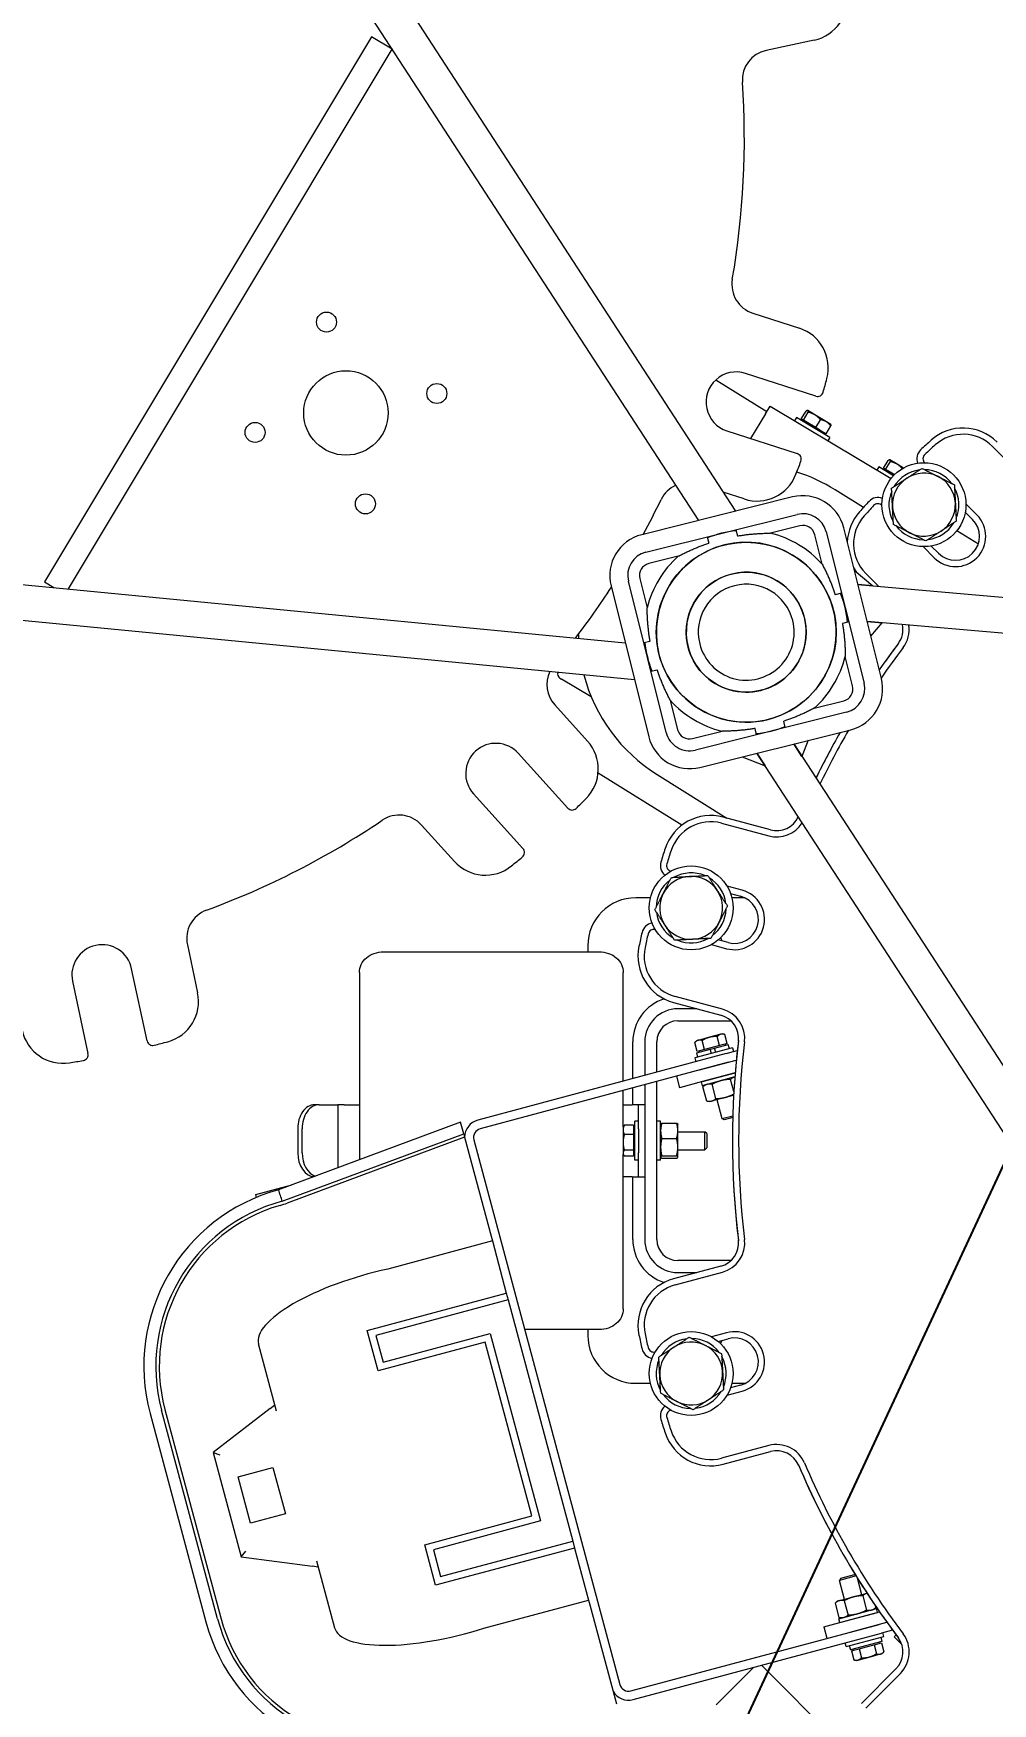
# Model space of a CAD drawing. Header units: inches. Extents: x 15 to 402, y 6 to 258.
# Drawn here: x 47.8 to 67.79, y 188.61 to 223.42 of the extents above; entities that cross this region are included whole.
import ezdxf

# ---------------------------------------------------------------- set-up
doc = ezdxf.new("R2010")
doc.units = ezdxf.units.IN
doc.header["$LTSCALE"] = 12
doc.header["$MEASUREMENT"] = 0
for name, color, linetype, lineweight in [('Dimension (ANSI)', 7, 'Continuous', 25), ('Symbol (ANSI)', 7, 'Continuous', 25), ('Visible', 7, 'Continuous', 18)]:
    doc.layers.add(name, color=color, linetype=linetype, lineweight=lineweight)
doc.styles.add('MEMCOR Medium', font='arial.ttf')
doc.dimstyles.new('Default (ANSI)', dxfattribs={"dimscale": 12, "dimtxt": 0.15, "dimasz": 0.098425, "dimexe": 0.125, "dimexo": 0.0625, "dimgap": 0.031496, "dimtad": 0, "dimtih": 1, "dimtoh": 1, "dimdec": 4, "dimrnd": 1e-08, "dimzin": 3, "dimdsep": 46, "dimlunit": 5, "dimtxsty": 'MEMCOR Medium', "dimcen": 0.09, "dimdle": 0.393701, "dimclrd": 256, "dimclre": 256, "dimclrt": 256, "dimadec": 0, "dimazin": 1, "dimtfac": 0.8, "dimtofl": 0, "dimtmove": 0, "dimatfit": 3, "dimfxl": 1, "dimfrac": 1, "dimtolj": 1, "dimtzin": 4, "dimlwd": -1, "dimlwe": -1, "dimarcsym": 0})
doc.dimstyles.new('Default (ANSI)$7', dxfattribs={"dimscale": 12, "dimtxt": 0.15, "dimasz": 0.098425, "dimexe": 0.125, "dimexo": 0.0625, "dimgap": 0.031496, "dimtad": 0, "dimtih": 1, "dimtoh": 1, "dimdec": 4, "dimrnd": 1e-08, "dimzin": 3, "dimdsep": 46, "dimlunit": 5, "dimtxsty": 'MEMCOR Medium', "dimcen": 0.09, "dimdle": 0.393701, "dimclrd": 256, "dimclre": 256, "dimclrt": 256, "dimadec": 0, "dimazin": 1, "dimtfac": 0.8, "dimtofl": 0, "dimtmove": 0, "dimatfit": 3, "dimfxl": 1, "dimfrac": 1, "dimtolj": 1, "dimtzin": 4, "dimlwd": -1, "dimlwe": -1, "dimarcsym": 0})

# ---------------------------------------------------------------- blocks, each defined once
blk = doc.blocks.new('*D25')
at = {"layer": 'Defpoints', "color": 0, "transparency": 16777216}
for p in [(86.719, 242.894), (62.656, 210.942)]:
    blk.add_point(p, dxfattribs=at)
at = {"layer": 'Dimension (ANSI)', "transparency": 16777216}
for p, q in [((91.29, 248.964), (87.429, 243.838)), ((92.877, 248.964), (91.29, 248.964))]:
    blk.add_line(p, q, dxfattribs=at)
blk.add_solid([(87.272, 243.956), (87.587, 243.719), (86.719, 242.894)], dxfattribs=at)
at = {"layer": 'Dimension (ANSI)', "transparency": 16777216, "char_height": 1.8, "attachment_point": 4, "style": 'MEMCOR Medium'}
for s, insert in [('\\A1; \\fArial|b0|i0;R40 in', (108.755, 250.261)), ('\\A1;[R1016.0 mm]{\\P\\fArial|b0|i0;RADIAL CLEARANCE REQUIRED}', (93.255, 246.096))]:
    blk.add_mtext(s, dxfattribs=dict(at, insert=insert))

msp = doc.modelspace()

# ---------------------------------------------------------------- linework, layer by layer
at = {"layer": 'Visible'}
for p, q in [((53.84775, 226.66475), (62.43412, 213.46318)), ((61.6646, 213.27074), (53.21904, 226.25583)), ((54.84592, 223.35267), (48.02963, 211.99042)), ((55.27449, 223.09557), (54.84592, 223.35267)), ((64.06944, 223.28132), (63.07198, 223.06774)), ((48.52529, 211.84471), (55.27463, 223.09535)), ((62.7932, 217.59091), (63.76381, 217.27715)), ((62.02316, 216.20215), (63.0824, 215.54025)), ((64.10779, 215.86278), (62.642, 216.33661)), ((63.05528, 215.49505), (62.74565, 214.97891)), ((63.05528, 215.49505), (63.15176, 215.65587)), ((63.15176, 215.65587), (65.67408, 214.14271)), ((63.80387, 215.38711), (63.9031, 215.55253)), ((63.84651, 215.36153), (63.94575, 215.52695)), ((63.93449, 215.56297), (63.93061, 215.56304)), ((63.93734, 215.56126), (63.93449, 215.56297)), ((64.08838, 215.47065), (63.93734, 215.56126)), ((63.70229, 215.41889), (63.66113, 215.35029)), ((64.3986, 215.00117), (63.70229, 215.41889)), ((63.82519, 215.37432), (63.80387, 215.38711)), ((63.82234, 215.37603), (63.80948, 215.35459)), ((63.84651, 215.36153), (63.82519, 215.37432)), ((63.97623, 215.28371), (63.84651, 215.36153)), ((64.10595, 215.20589), (63.97623, 215.28371)), ((64.3265, 215.3278), (64.08838, 215.47065)), ((64.10595, 215.20589), (64.20519, 215.37131)), ((64.21435, 215.14086), (64.10595, 215.20589)), ((64.32275, 215.07583), (64.42199, 215.24125)), ((64.41642, 215.27386), (64.3265, 215.3278)), ((64.41642, 215.27386), (64.4183, 215.27047)), ((62.25444, 215.13769), (63.72023, 214.66386)), ((64.32275, 215.07583), (64.21435, 215.14086)), ((64.30427, 215.08692), (64.29141, 215.06547)), ((64.3986, 215.00117), (64.35745, 214.93257)), ((67.79216, 214.81274), (68.51346, 214.09144)), ((65.51892, 214.35824), (65.61816, 214.52366)), ((65.56157, 214.33266), (65.66081, 214.49807)), ((65.64955, 214.5341), (65.64567, 214.53416)), ((65.65239, 214.53239), (65.64955, 214.5341)), ((65.80344, 214.44178), (65.65239, 214.53239)), ((66.37649, 214.47478), (66.37629, 214.47498)), ((65.41734, 214.39002), (65.37619, 214.32142)), ((65.72738, 214.20403), (65.41734, 214.39002)), ((65.54025, 214.34545), (65.51892, 214.35824)), ((65.5374, 214.34716), (65.52454, 214.32571)), ((65.56157, 214.33266), (65.54025, 214.34545)), ((65.69129, 214.25483), (65.56157, 214.33266)), ((65.74541, 214.22237), (65.69129, 214.25483)), ((65.93351, 214.36374), (65.80344, 214.44178)), ((63.62107, 213.76), (60.47786, 212.97397)), ((62.61343, 213.71847), (62.17613, 213.85983)), ((65.1001, 213.54153), (64.51068, 213.90984)), ((65.48533, 213.58403), (65.48553, 213.58383)), ((67.22169, 213.44573), (67.37364, 213.29378)), ((67.46557, 213.3857), (67.23524, 213.61603)), ((60.56398, 212.60896), (63.71689, 213.39742)), ((62.43886, 213.07782), (62.47145, 212.94752)), ((63.77633, 213.15974), (63.16085, 213.00582)), ((65.4743, 209.97657), (64.68827, 213.11978)), ((66.97802, 213.21174), (66.97167, 213.21497)), ((67.04982, 213.06114), (67.49476, 212.78311)), ((61.84202, 212.92856), (61.8746, 212.79826)), ((64.23949, 212.35874), (64.08558, 212.97422)), ((64.32326, 213.03366), (65.11171, 209.88075)), ((66.34428, 212.72508), (66.57461, 212.49475)), ((66.66654, 212.58667), (66.51458, 212.73863)), ((61.2389, 212.52519), (60.62342, 212.37128)), ((44.13046, 212.27052), (60.13443, 210.71993)), ((60.4379, 212.06203), (60.59182, 211.44656)), ((64.90928, 212.236), (65.29642, 211.90581)), ((65.42071, 211.89503), (65.14758, 212.16816)), ((48.02963, 211.99042), (48.22383, 211.87392)), ((59.83764, 211.90677), (60.62367, 208.76356)), ((60.98868, 208.84969), (60.20022, 212.0026)), ((64.64286, 211.75562), (64.51256, 211.72304)), ((64.98509, 211.93283), (80.67437, 210.57128)), ((65.29642, 211.90581), (64.98509, 211.93283)), ((60.32687, 209.95041), (44.05914, 211.52392)), ((64.79211, 211.15878), (64.66181, 211.12619)), ((80.60952, 209.82408), (65.17753, 211.16331)), ((65.17753, 211.16331), (65.48886, 211.13629)), ((65.25334, 210.86015), (65.48886, 211.13629)), ((59.15436, 210.81488), (59.15805, 210.82103)), ((60.51982, 210.72456), (60.65012, 210.75715)), ((64.87403, 209.82131), (64.72012, 210.43679)), ((58.77266, 209.98423), (58.80308, 209.96598)), ((59.42673, 209.59185), (58.80308, 209.96598)), ((60.66908, 210.12772), (60.79938, 210.16031)), ((58.66297, 209.42854), (59.34667, 208.67151)), ((61.07244, 209.5246), (61.22636, 208.90913)), ((64.74795, 209.27438), (61.59504, 208.48593)), ((64.07303, 209.35815), (64.68851, 209.51206)), ((61.69087, 208.12334), (64.83408, 208.90937)), ((62.87307, 208.80553), (62.84049, 208.93583)), ((63.46992, 208.95478), (63.43733, 209.08508)), ((61.5356, 208.72361), (62.15108, 208.87752)), ((63.64723, 208.61257), (72.09279, 195.62748)), ((63.81761, 208.35061), (63.64723, 208.61257)), ((63.9504, 208.68839), (63.81761, 208.35061)), ((58.93738, 207.27464), (57.90488, 208.41788)), ((62.57455, 208.34433), (63.0481, 208.15817)), ((71.46408, 195.21856), (62.87771, 208.42014)), ((62.87771, 208.42014), (63.0481, 208.15817)), ((61.31089, 206.91712), (59.56716, 208.00672)), ((60.80125, 207.9735), (62.25287, 207.06643)), ((56.96978, 207.57337), (58.00228, 206.43013)), ((56.57107, 206.16479), (55.88737, 206.92182)), ((62.14161, 206.96166), (63.12691, 206.69764)), ((63.16056, 206.82321), (62.17525, 207.08723)), ((61.08457, 205.96114), (61.0843, 205.96122)), ((60.65867, 205.40562), (60.35381, 205.40562)), ((62.57228, 205.56251), (62.25765, 205.64682)), ((62.33107, 205.49256), (62.53864, 205.43694)), ((62.62376, 205.40562), (62.35744, 205.40562)), ((62.23704, 205.16808), (62.22992, 205.1677)), ((60.75819, 204.74415), (60.75846, 204.74408)), ((51.00491, 204.42484), (51.21849, 203.42738)), ((59.35381, 204.40562), (59.35381, 204.28002)), ((61.93153, 204.42975), (62.24617, 204.34545)), ((62.27982, 204.47102), (62.07225, 204.52664)), ((55.09331, 204.28002), (59.59331, 204.28002)), ((48.61098, 203.66481), (48.93352, 202.15848)), ((50.16559, 202.4223), (49.84305, 203.92863)), ((54.59331, 203.84826), (54.59331, 199.94505)), ((60.09331, 201.58477), (60.09331, 203.84826)), ((62.15893, 203.08508), (61.17362, 203.34909)), ((61.13998, 203.22352), (62.12528, 202.95951)), ((61.62665, 203.09312), (61.23131, 203.09312)), ((61.23131, 202.84312), (62.33591, 202.84312)), ((60.29131, 201.63783), (60.29131, 202.40312)), ((60.54131, 202.40312), (60.54131, 201.70481)), ((60.79131, 201.7718), (60.79131, 202.40312)), ((61.61737, 202.42486), (61.58188, 202.38937)), ((61.6318, 202.20304), (61.58188, 202.38937)), ((62.36818, 202.27715), (61.58385, 202.06699)), ((61.65373, 202.4346), (61.61737, 202.42486)), ((61.8888, 202.49759), (61.65373, 202.4346)), ((61.78851, 202.24503), (61.73858, 202.43135)), ((61.94522, 202.28702), (61.78851, 202.24503)), ((62.12386, 202.56057), (61.8888, 202.49759)), ((61.90629, 202.2507), (61.99709, 202.27503)), ((62.10193, 202.329), (61.94522, 202.28702)), ((61.99709, 202.27503), (62.2801, 202.35086)), ((62.02142, 202.18423), (61.99709, 202.27503)), ((62.10193, 202.329), (62.052, 202.51533)), ((62.18028, 202.35), (62.10193, 202.329)), ((62.16022, 202.57032), (62.12386, 202.56057)), ((62.16022, 202.57032), (62.20871, 202.55732)), ((62.25863, 202.37099), (62.18028, 202.35)), ((62.25863, 202.37099), (62.20871, 202.55732)), ((62.21664, 202.35974), (62.22312, 202.33559)), ((62.30443, 202.26006), (62.2801, 202.35086)), ((62.36818, 202.27715), (62.38889, 202.19987)), ((62.23821, 202.1595), (57.06235, 200.77263)), ((62.28673, 201.97839), (57.11088, 200.59152)), ((61.58385, 202.06699), (61.60456, 201.98971)), ((61.62328, 202.17486), (61.90629, 202.2507)), ((61.6476, 202.08407), (61.62328, 202.17486)), ((61.71016, 202.22403), (61.6318, 202.20304)), ((61.67379, 202.21429), (61.68026, 202.19014)), ((61.68303, 201.81662), (62.44886, 202.02183)), ((61.78851, 202.24503), (61.71016, 202.22403)), ((61.93062, 202.1599), (61.90629, 202.2507)), ((62.23821, 202.1595), (62.46956, 202.22149)), ((60.79131, 198.28312), (60.79131, 201.57769)), ((61.20007, 201.68721), (61.26477, 201.44573)), ((61.74774, 201.57514), (61.26477, 201.44573)), ((62.42495, 201.75608), (61.71792, 201.56664)), ((62.4182, 201.67145), (61.73863, 201.48936)), ((61.74774, 201.57514), (62.42499, 201.75661)), ((61.92885, 201.62367), (61.92898, 201.62319)), ((62.29107, 201.72073), (62.2912, 201.72025)), ((62.39739, 201.36686), (62.32906, 201.62188)), ((60.09331, 200.63279), (60.09331, 201.39066)), ((60.29131, 201.09312), (60.29131, 201.44371)), ((60.54131, 201.5107), (60.54131, 198.28312)), ((61.71792, 201.56664), (61.73863, 201.48936)), ((61.79851, 201.50541), (61.75353, 201.46767)), ((61.8336, 201.16884), (61.75353, 201.46767)), ((61.93595, 201.17057), (62.22371, 201.24768)), ((62.02544, 201.22024), (61.94537, 201.51907)), ((62.22371, 201.24768), (62.39316, 201.29308)), ((53.75052, 201.09312), (53.6586, 201.09312)), ((53.75052, 201.09312), (54.06624, 201.09312)), ((54.06624, 201.09312), (54.14239, 201.09312)), ((54.14239, 201.09312), (54.14239, 199.77775)), ((54.27239, 201.09312), (54.14239, 201.09312)), ((54.27239, 201.09312), (54.59331, 201.09312)), ((60.09331, 201.09312), (60.28131, 201.09312)), ((60.41131, 201.09312), (60.28131, 201.09312)), ((60.54131, 201.09312), (60.41131, 201.09312)), ((60.41131, 200.59312), (60.41131, 201.09312)), ((61.89143, 201.15864), (61.8336, 201.16884)), ((61.89143, 201.15864), (61.93595, 201.17057)), ((62.0426, 201.19915), (62.14888, 200.80248)), ((56.7005, 200.72686), (52.90712, 199.31944)), ((53.30505, 200.59312), (53.30505, 200.09312)), ((53.39697, 200.09312), (53.39697, 200.59312)), ((56.76549, 200.48432), (56.7005, 200.72686)), ((60.08831, 200.62412), (60.10241, 200.64854)), ((60.08831, 200.62412), (60.08831, 200.56774)), ((60.08831, 200.56774), (60.08831, 200.30921)), ((60.30631, 200.66522), (60.1134, 200.66522)), ((60.30631, 200.66522), (60.30631, 200.56774)), ((60.30631, 200.62412), (60.33131, 200.62412)), ((60.30631, 200.56774), (60.30631, 200.47026)), ((60.33131, 199.93712), (60.33131, 200.74912)), ((60.41131, 200.74912), (60.33131, 200.74912)), ((60.41131, 200.59312), (60.41131, 200.09312)), ((60.87131, 200.74912), (60.79131, 200.74912)), ((60.87131, 199.93712), (60.87131, 200.74912)), ((60.87131, 200.68712), (60.87249, 200.68965)), ((60.89612, 200.70855), (61.20549, 200.70855)), ((61.23031, 200.68712), (61.22913, 200.68965)), ((61.23031, 200.54977), (61.23031, 200.68712)), ((61.23031, 200.20828), (61.23031, 200.54977)), ((61.23031, 200.53062), (61.79297, 200.53062)), ((61.79297, 200.15562), (61.79297, 200.53062)), ((61.83131, 200.49228), (61.79297, 200.53062)), ((62.14888, 200.80248), (62.37482, 200.86302)), ((62.19584, 200.77537), (62.14888, 200.80248)), ((62.37366, 200.82302), (62.19584, 200.77537)), ((52.98339, 199.08109), (56.76549, 200.48432)), ((56.78405, 200.41505), (53.08739, 199.04352)), ((56.76549, 200.48432), (56.78405, 200.41505)), ((56.78405, 200.41505), (57.33645, 198.35346)), ((56.97829, 200.36188), (60.02068, 189.00753)), ((60.08831, 200.30921), (60.08831, 200.08459)), ((60.30631, 200.47026), (60.1134, 200.47026)), ((60.30631, 200.47026), (60.30631, 200.30921)), ((60.30631, 200.30921), (60.30631, 200.14816)), ((60.89612, 200.39099), (61.20549, 200.39099)), ((61.23031, 200.00163), (61.23031, 200.20828)), ((61.83131, 200.19396), (61.79297, 200.15562)), ((61.83131, 200.49228), (61.83131, 200.19396)), ((60.08831, 200.08459), (60.08831, 200.06212)), ((60.08831, 200.06212), (60.10241, 200.03769)), ((60.09331, 196.83798), (60.09331, 200.05345)), ((60.30631, 200.14816), (60.1134, 200.14816)), ((60.30631, 200.02102), (60.1134, 200.02102)), ((60.30631, 200.14816), (60.30631, 200.08459)), ((60.30631, 200.08459), (60.30631, 200.02102)), ((60.30631, 200.06212), (60.33131, 200.06212)), ((60.41131, 199.93712), (60.33131, 199.93712)), ((60.41131, 199.59312), (60.41131, 200.09312)), ((60.87131, 199.93712), (60.79131, 199.93712)), ((60.87131, 199.99912), (60.87249, 199.99659)), ((60.89612, 200.02556), (61.20549, 200.02556)), ((60.89612, 199.97769), (61.20549, 199.97769)), ((61.23031, 199.99912), (61.22913, 199.99659)), ((61.23031, 200.15562), (61.79297, 200.15562)), ((61.23031, 199.99912), (61.23031, 200.00163)), ((60.28131, 199.59312), (60.09331, 199.59312)), ((60.28131, 199.59312), (60.41131, 199.59312)), ((60.29131, 198.28312), (60.29131, 199.59312)), ((60.41131, 199.59312), (60.54131, 199.59312)), ((52.4313, 199.22037), (53.18286, 199.42175)), ((52.44693, 199.16204), (52.4313, 199.22037)), ((57.3635, 198.25251), (55.18201, 197.66798)), ((57.33645, 198.35346), (57.3635, 198.25251)), ((57.3635, 198.25251), (57.65467, 197.16585)), ((62.33591, 197.84312), (61.23131, 197.84312)), ((62.12528, 197.72673), (61.13998, 197.46272)), ((61.17362, 197.33714), (62.15893, 197.60116)), ((61.23131, 197.59312), (61.62665, 197.59312)), ((54.75689, 196.38939), (57.65467, 197.16585)), ((57.65467, 197.16585), (57.69274, 197.02378)), ((57.69274, 197.02378), (54.93703, 196.28539)), ((57.69274, 197.02378), (59.04012, 191.99526)), ((54.98336, 195.54421), (54.75689, 196.38939)), ((59.59331, 196.40622), (58.03821, 196.40622)), ((59.35381, 196.40622), (59.35381, 196.28562)), ((52.86426, 194.70678), (52.4895, 196.10539)), ((54.93703, 196.28539), (55.08736, 195.72434)), ((57.21706, 196.14273), (54.98336, 195.54421)), ((55.08736, 195.72434), (57.32106, 196.32286)), ((58.18765, 192.52044), (57.21706, 196.14273)), ((57.32106, 196.32286), (58.36778, 192.41644)), ((62.24617, 196.34079), (61.93153, 196.25648)), ((62.07225, 196.1596), (62.27982, 196.21522)), ((60.75846, 195.94216), (60.75819, 195.94209)), ((62.15306, 195.83158), (62.14708, 195.8277)), ((60.35381, 195.28562), (60.65745, 195.28562)), ((62.25765, 195.03942), (62.57228, 195.12372)), ((62.53864, 195.24929), (62.33107, 195.19368)), ((62.35866, 195.28562), (62.63398, 195.28562)), ((50.22797, 194.6582), (51.39266, 190.31153)), ((51.63414, 190.37624), (50.46945, 194.7229)), ((50.53842, 194.74138), (51.70311, 190.39472)), ((52.73256, 194.7631), (51.54208, 193.84565)), ((52.73256, 194.7631), (52.82921, 194.83758)), ((61.0843, 194.72502), (61.08457, 194.72509)), ((63.12691, 193.98859), (62.14161, 193.72458)), ((51.54208, 193.84565), (52.12443, 191.67232)), ((51.54208, 193.84565), (51.68439, 193.79751)), ((62.17525, 193.59901), (63.16056, 193.86302)), ((52.06607, 193.33901), (52.79051, 193.53312)), ((52.32489, 192.37308), (52.06607, 193.33901)), ((52.79051, 193.53312), (53.04933, 192.56719)), ((53.04933, 192.56719), (52.32489, 192.37308)), ((55.95395, 191.92192), (58.18765, 192.52044)), ((58.36778, 192.41644), (56.13408, 191.81792)), ((56.18041, 191.07673), (55.95395, 191.92192)), ((59.07819, 191.85319), (56.18041, 191.07673)), ((56.28441, 191.25687), (59.04012, 191.99526)), ((59.04012, 191.99526), (59.07819, 191.85319)), ((59.07819, 191.85319), (59.36935, 190.76658)), ((52.12443, 191.67232), (52.2236, 191.78517)), ((52.12443, 191.67232), (53.61414, 191.47302)), ((53.73508, 191.45684), (53.61414, 191.47302)), ((53.70003, 191.58765), (54.07478, 190.18904)), ((56.13408, 191.81792), (56.28441, 191.25687)), ((64.94475, 191.27178), (64.59811, 191.1789)), ((64.62521, 191.22586), (64.59811, 191.1789)), ((64.70439, 190.78224), (64.59811, 191.1789)), ((64.62521, 191.22586), (64.91337, 191.30307)), ((64.91337, 191.30307), (64.93212, 191.29225)), ((65.06661, 190.87929), (64.97414, 191.22443)), ((64.8855, 190.83077), (64.59774, 190.75366)), ((65.17326, 190.90787), (64.8855, 190.83077)), ((65.08377, 190.8582), (65.16384, 190.55937)), ((65.17566, 190.90851), (65.17326, 190.90787)), ((57.18786, 190.18205), (59.36935, 190.76658)), ((59.36935, 190.76658), (59.39641, 190.66558)), ((59.39641, 190.66558), (59.94881, 188.60399)), ((64.55322, 190.74173), (64.50824, 190.70399)), ((64.50824, 190.70399), (64.58831, 190.40516)), ((64.59774, 190.75366), (64.55322, 190.74173)), ((64.58625, 190.37892), (65.37058, 190.58908)), ((64.60696, 190.30164), (65.39129, 190.5118)), ((64.70008, 190.75539), (64.78015, 190.45656)), ((64.7578, 190.34143), (65.43506, 190.5229)), ((65.18039, 190.45466), (65.18023, 190.45525)), ((65.3107, 190.57303), (65.35568, 190.61078)), ((65.3434, 190.65661), (65.35568, 190.61078)), ((65.39129, 190.5118), (65.37058, 190.58908)), ((60.25032, 188.87495), (65.42618, 190.26182)), ((60.29885, 188.69384), (65.47471, 190.08071)), ((64.27484, 190.21202), (64.7578, 190.34143)), ((64.27484, 190.21202), (64.33951, 189.97065)), ((64.60696, 190.30164), (64.58625, 190.37892)), ((64.64614, 190.39496), (64.58831, 190.40516)), ((64.81817, 190.3576), (64.81801, 190.3582)), ((64.82251, 190.09994), (65.58834, 190.30515)), ((65.70602, 190.14268), (65.47471, 190.08071)), ((65.52536, 190.01145), (65.50465, 190.08873)), ((64.74103, 189.80129), (64.72032, 189.87857)), ((64.74103, 189.80129), (65.52536, 190.01145)), ((64.80478, 189.81838), (64.82911, 189.72758)), ((65.48594, 189.90358), (64.82911, 189.72758)), ((64.89257, 189.7187), (64.8861, 189.74285)), ((64.92893, 189.72844), (65.00728, 189.74944)), ((65.00728, 189.74944), (65.16399, 189.79143)), ((65.00728, 189.74944), (65.05721, 189.56311)), ((65.16399, 189.79143), (65.3207, 189.83341)), ((65.3207, 189.83341), (65.39905, 189.85441)), ((65.3207, 189.83341), (65.37063, 189.64709)), ((65.39905, 189.85441), (65.47741, 189.8754)), ((65.43542, 189.86415), (65.42895, 189.88831)), ((65.46161, 189.99437), (65.48594, 189.90358)), ((65.47741, 189.8754), (65.52733, 189.68908)), ((65.74, 190.00146), (65.78046, 190.04192)), ((65.89736, 189.8441), (65.74, 190.00146)), ((64.82353, 187.55962), (62.97282, 189.41033)), ((64.85058, 189.70745), (64.92893, 189.72844)), ((64.85058, 189.70745), (64.9005, 189.52112)), ((64.94899, 189.50813), (64.9005, 189.52112)), ((64.94899, 189.50813), (64.98535, 189.51787)), ((64.98535, 189.51787), (65.22041, 189.58085)), ((65.22041, 189.58085), (65.45548, 189.64384)), ((65.45548, 189.64384), (65.49184, 189.65358)), ((65.49184, 189.65358), (65.52733, 189.68908)), ((62.02792, 188.58747), (62.8061, 189.36565)), ((65.77695, 189.3313), (65.05566, 188.61001)), ((65.14758, 188.51808), (65.86888, 189.23938))]:
    msp.add_line(p, q, dxfattribs=at)
for centre, radius in [((62.65597, 210.94167), 40), ((53.90589, 217.40592), 0.2085), ((54.31153, 215.51133), 0.88), ((56.20608, 215.91707), 0.2085), ((52.41695, 215.10568), 0.2085), ((66.36038, 213.59993), 0.875), ((54.71714, 213.61683), 0.2085), ((62.65597, 210.94167), 1.875), ((62.65597, 210.94167), 1.25), ((61.50805, 205.19545), 0.875), ((61.50805, 195.49079), 0.875)]:
    msp.add_circle(centre, radius, dxfattribs=at)
for centre, radius, start, end in [((63.88728, 224.13204), 0.87, 282.086051, 9.00746), ((63.20389, 222.45171), 0.63, 102.086051, 183.989301), ((45.4969, 221.21684), 17.12, 350.182801, 3.989301), ((62.98698, 218.19037), 0.63, 170.182801, 252.086051), ((63.49621, 216.44933), 0.87, 345.164642, 72.086051), ((62.44822, 215.73715), 0.63, 72.086051, 252.086051), ((45.4969, 221.21684), 19.49, 344.305079, 345.164642), ((64.1447, 215.97696), 0.12, 252.086051, 344.305079), ((67.17698, 214.19755), 1, 45, 131.921409), ((79.6172, 200.34312), 19.62, 131.921409, 132.780972), ((79.6172, 200.34312), 19.49, 131.921409, 132.780972), ((67.17698, 214.19755), 0.87, 45, 131.921409), ((45.4969, 221.21684), 19.49, 339.00746, 339.867023), ((63.68332, 214.54968), 0.12, 339.867023, 72.086051), ((66.46114, 214.55984), 0.25, 132.780972, 202.261312), ((66.46114, 214.55984), 0.12, 132.780972, 225), ((62.88104, 214.54629), 0.87, 252.086051, 339.00746), ((62.65597, 210.94167), 3.5, 58, 72.468087), ((66.36038, 213.59993), 0.656, 123.040155, 183.040155), ((66.36038, 213.59993), 0.7295, 97.099296, 148.981014), ((66.36038, 213.59993), 0.656, 63.040155, 123.040155), ((66.36038, 213.59993), 0.7295, 37.099296, 88.981014), ((66.36038, 213.59993), 0.656, 3.040155, 63.040155), ((61.44904, 213.43277), 0.63, 114.610187, 153.989301), ((63.83456, 212.90629), 0.88, 14.040155, 104.040155), ((66.36038, 213.59993), 0.7295, 157.099296, 208.981014), ((66.36038, 213.59993), 0.7295, 337.099296, 28.981014), ((45.4969, 221.21684), 17.12, 331.24476, 333.989301), ((63.83819, 212.91235), 0.5, 14.040155, 104.040155), ((65.76276, 212.78334), 1, 138.078591, 177.939345), ((79.6172, 200.34312), 19.62, 137.219028, 138.078591), ((79.6172, 200.34312), 19.49, 137.219028, 138.078591), ((65.40048, 213.49918), 0.25, 67.738688, 137.219028), ((65.40048, 213.49918), 0.12, 45, 137.219028), ((66.36038, 213.59993), 0.656, 183.040155, 243.040155), ((66.36038, 213.59993), 0.656, 303.040155, 3.040155), ((62.65597, 210.94167), 2.125, 95.716861, 112.363448), ((63.83819, 212.91235), 0.255, 14.040155, 104.040155), ((65.76276, 212.78334), 0.87, 138.078591, 225), ((66.36038, 213.59993), 0.7295, 217.099296, 268.981014), ((66.36038, 213.59993), 0.7295, 277.099296, 327.850081), ((67.02009, 212.94023), 0.63, 225, 45), ((67.02009, 212.94023), 0.5, 225, 45), ((66.36038, 213.59993), 0.7295, 327.850081, 328.981014), ((60.69135, 212.12026), 0.88, 104.040155, 194.040155), ((62.65597, 210.94167), 1.875, 14.040155, 194.040155), ((62.65597, 210.94167), 2.125, 41.824806, 76.255504), ((66.36038, 213.59993), 0.656, 243.040155, 303.040155), ((60.68528, 212.1239), 0.5, 104.040155, 194.040155), ((60.68528, 212.1239), 0.255, 104.040155, 194.040155), ((62.65597, 210.94167), 2.125, 131.824806, 166.255504), ((62.65597, 210.94167), 1.25, 14.040155, 194.040155), ((65.76276, 212.78334), 1, 210.140965, 215.539282), ((45.4969, 221.21684), 17.12, 322.607265, 326.938973), ((62.65597, 210.94167), 1, 14.040155, 194.040155), ((62.65597, 210.94167), 2.125, 5.716861, 22.363448), ((62.65597, 210.94167), 1.875, 194.040155, 14.040155), ((62.65597, 210.94167), 1.25, 194.040155, 14.040155), ((62.65597, 210.94167), 1, 194.040155, 14.040155), ((65.4234, 211.00138), 0.5, 323.09675, 11.308116), ((65.4234, 211.00138), 0.63, 323.09675, 7.885804), ((62.65597, 210.94167), 3.5, 180.744919, 182.082218), ((62.65597, 210.94167), 2.125, 185.716861, 202.363448), ((79.6172, 200.34312), 17.25021, 143.049065, 145.331894), ((79.6172, 200.34312), 17.25, 143.09675, 145.332513), ((79.6172, 200.34312), 17.12, 143.09675, 145.71576), ((62.65597, 210.94167), 2.125, 311.824806, 346.255504), ((59.13052, 209.8508), 0.63, 154.585874, 222.086051), ((58.82411, 210.06998), 0.1, 159.606231, 239.040155), ((62.65597, 210.94167), 3.5, 194.716255, 238), ((64.62059, 209.76308), 0.88, 284.040155, 14.040155), ((64.62665, 209.75944), 0.255, 284.040155, 14.040155), ((64.62665, 209.75944), 0.5, 284.040155, 14.040155), ((62.65597, 210.94167), 2.125, 221.824806, 256.255504), ((61.47374, 208.97099), 0.255, 194.040155, 284.040155), ((62.65597, 210.94167), 2.125, 275.716861, 292.363448), ((79.6172, 200.34312), 17.12, 150.020588, 154.279645), ((57.43733, 207.99563), 0.63, 42.086051, 222.086051), ((58.70101, 208.0884), 0.87, 315.164642, 42.086051), ((61.47738, 208.97705), 0.88, 194.040155, 284.040155), ((61.47374, 208.97099), 0.5, 194.040155, 284.040155), ((79.6172, 200.34312), 17.25021, 150.437069, 154.017672), ((79.6172, 200.34312), 17.25, 150.436397, 154.018095), ((59.02643, 207.35507), 0.12, 222.086051, 314.305079), ((45.4969, 221.21684), 19.49, 314.305079, 315.164642), ((45.4969, 221.21684), 17.12, 290.182801, 303.989301), ((55.41983, 206.49957), 0.63, 42.086051, 123.989301), ((61.91643, 206.1213), 1, 75, 161.921409), ((61.91643, 206.1213), 0.87, 75, 161.921409), ((63.28997, 207.30618), 0.63, 255, 327.591561), ((63.28997, 207.30618), 0.5, 255, 334.610296), ((57.21673, 206.7479), 0.87, 222.086051, 309.00746), ((45.4969, 221.21684), 19.49, 309.00746, 309.867023), ((57.91322, 206.3497), 0.12, 309.867023, 42.086051), ((61.11536, 206.07713), 0.25, 162.780972, 232.261312), ((79.6172, 200.34312), 19.62, 161.921409, 162.780972), ((61.11536, 206.07713), 0.12, 162.780972, 255), ((79.6172, 200.34312), 19.49, 161.921409, 162.780972), ((61.50805, 205.19545), 0.7295, 127.099296, 178.981014), ((61.50805, 205.19545), 0.656, 93.040155, 153.040155), ((61.50805, 205.19545), 0.7295, 67.099296, 118.981014), ((61.50805, 205.19545), 0.656, 33.040155, 93.040155), ((61.50805, 205.19545), 0.7295, 7.099296, 58.981014), ((60.35381, 204.40562), 1, 90, 180), ((61.50805, 205.19545), 0.656, 153.040155, 213.040155), ((61.50805, 205.19545), 0.656, 333.040155, 33.040155), ((62.40923, 204.95398), 0.63, 255, 75), ((62.40923, 204.95398), 0.5, 255, 75), ((51.62094, 204.55675), 0.63, 110.182801, 192.086051), ((61.50805, 205.19545), 0.7295, 187.099296, 238.981014), ((61.50805, 205.19545), 0.7295, 307.099296, 357.850081), ((61.50805, 205.19545), 0.7295, 357.850081, 358.981014), ((60.72713, 204.62824), 0.25, 97.738688, 167.219028), ((60.72713, 204.62824), 0.12, 75, 167.219028), ((61.50805, 205.19545), 0.656, 213.040155, 273.040155), ((61.50805, 205.19545), 0.656, 273.040155, 333.040155), ((49.22701, 203.79672), 0.63, 12.086051, 192.086051), ((61.3988, 204.18945), 1, 168.078591, 255), ((79.6172, 200.34312), 19.62, 167.219028, 168.078591), ((61.3988, 204.18945), 0.87, 168.078591, 255), ((79.6172, 200.34312), 19.49, 167.219028, 168.078591), ((61.50805, 205.19545), 0.7295, 247.099296, 298.981014), ((61.85381, 204.40562), 0.315, 18.406078, 31.789097), ((50.36777, 203.24522), 0.87, 285.164642, 12.086051), ((61.23131, 202.40312), 0.94, 107.741831, 180), ((61.23131, 202.40312), 0.69, 90, 180), ((61.99587, 202.47655), 0.63, 353.09675, 75), ((48.4121, 202.82646), 0.87, 192.086051, 279.00746), ((61.23131, 202.40312), 0.44, 90, 180), ((61.99587, 202.47655), 0.5, 353.09675, 75), ((50.28293, 202.44743), 0.12, 192.086051, 284.305079), ((45.4969, 221.21684), 19.49, 284.305079, 285.164642), ((79.6172, 200.34312), 17.25021, 173.049065, 186.950935), ((79.6172, 200.34312), 17.25, 173.09675, 186.90325), ((79.6172, 200.34312), 17.12, 173.09675, 186.90325), ((45.4969, 221.21684), 19.49, 279.00746, 279.867023), ((48.81618, 202.13336), 0.12, 279.867023, 12.086051), ((57.15941, 200.41041), 0.375, 105, 179.502295), ((57.15941, 200.41041), 0.1875, 105, 195), ((53.90721, 195.64405), 3.80903, 105.222009, 195), ((53.90721, 195.64405), 3.55903, 105.044634, 195), ((53.90721, 195.64405), 3.48763, 106.12702, 195), ((52.34821, 201.03581), 2.125, 286.12702, 290.355825), ((61.23131, 198.28312), 0.94, 180, 252.258169), ((61.23131, 198.28312), 0.69, 180, 270), ((61.23131, 198.28312), 0.44, 180, 270), ((61.99587, 198.20969), 0.5, 285, 6.90325), ((61.99587, 198.20969), 0.63, 285, 6.90325), ((61.3988, 196.49679), 1, 105, 191.921409), ((61.3988, 196.49679), 0.87, 105, 191.921409), ((62.40923, 195.73226), 0.63, 285, 105), ((60.35381, 196.28562), 1, 180, 270), ((79.6172, 200.34312), 19.62, 191.921409, 192.780972), ((60.72713, 196.058), 0.25, 192.780972, 262.261312), ((79.6172, 200.34312), 19.49, 191.921409, 192.780972), ((60.72713, 196.058), 0.12, 192.780972, 285), ((61.50805, 195.49079), 0.656, 123.040155, 183.040155), ((61.50805, 195.49079), 0.7295, 97.099296, 148.981014), ((61.50805, 195.49079), 0.656, 63.040155, 123.040155), ((61.50805, 195.49079), 0.7295, 37.099296, 88.981014), ((61.50805, 195.49079), 0.656, 3.040155, 63.040155), ((61.85381, 196.28562), 0.315, 327.54617, 340.535087), ((62.40923, 195.73226), 0.5, 285, 105), ((61.50805, 195.49079), 0.7295, 157.099296, 208.981014), ((61.50805, 195.49079), 0.7295, 27.850081, 28.981014), ((61.50805, 195.49079), 0.7295, 337.099296, 27.850081), ((61.50805, 195.49079), 0.656, 183.040155, 243.040155), ((61.50805, 195.49079), 0.656, 303.040155, 3.040155), ((61.50805, 195.49079), 0.7295, 217.099296, 268.981014), ((61.50805, 195.49079), 0.7295, 277.099296, 328.981014), ((61.11536, 194.60911), 0.25, 127.738688, 197.219028), ((61.11536, 194.60911), 0.12, 105, 197.219028), ((61.50805, 195.49079), 0.656, 243.040155, 303.040155), ((79.6172, 200.34312), 19.62, 197.219028, 198.078591), ((79.6172, 200.34312), 19.49, 197.219028, 198.078591), ((61.91643, 194.56494), 0.87, 198.078591, 285), ((61.91643, 194.56494), 1, 198.078591, 285), ((63.28997, 193.38006), 0.63, 23.09675, 105), ((63.28997, 193.38006), 0.5, 23.09675, 105), ((79.6172, 200.34312), 17.25021, 203.049065, 216.950935), ((79.6172, 200.34312), 17.25, 203.09675, 216.90325), ((79.6172, 200.34312), 17.12, 203.09675, 216.90325), ((55.0719, 191.29738), 3.80903, 195, 284.777991), ((55.0719, 191.29738), 3.55903, 195, 284.955366), ((55.0719, 191.29738), 3.48763, 195, 283.87298), ((65.4234, 189.68485), 0.5, 315, 36.90325), ((65.4234, 189.68485), 0.63, 315, 36.90325), ((60.20179, 189.05606), 0.375, 210.497705, 285), ((60.20179, 189.05606), 0.1875, 195, 285)]:
    msp.add_arc(centre, radius, start, end, dxfattribs=at)
for centre, major_axis, ratio, start_param, end_param in [((53.6586, 200.59312), (0, 0.5), 0.70710678, 0, 1.57079633), ((53.75052, 200.59312), (0, 0.5), 0.70710678, 0, 1.57079633), ((53.6586, 200.09312), (0, -0.5), 0.70710678, 4.71238898, 6.24656923), ((53.75052, 200.09312), (0, -0.5), 0.70710678, 4.71238898, 6.06927217), ((55.03164, 196.78655), (2.54214, 0.68116), 0.31186736, 1.42844633, 3.14159265), ((56.61692, 190.87021), (2.54214, 0.68116), 0.31186736, 3.14159265, 4.85473898)]:
    msp.add_ellipse(centre, major_axis=major_axis, ratio=ratio, start_param=start_param, end_param=end_param, dxfattribs=at)
for points, weights in [([(63.93734, 215.56126), (63.92744, 215.5672), (63.9031, 215.55253)], [1, 1.0379548493, 1]), ([(63.94575, 215.52695), (63.94723, 215.55533), (63.93734, 215.56126)], [1, 1.0379548493, 1]), ([(64.08838, 215.47065), (64.02818, 215.50677), (63.94575, 215.52695)], [1, 1.0379548493, 1]), ([(64.20519, 215.37131), (64.14858, 215.43453), (64.08838, 215.47065)], [1, 1.0379548493, 1]), ([(64.3265, 215.3278), (64.27619, 215.35798), (64.20519, 215.37131)], [1, 1.0379548493, 1]), ([(64.42199, 215.24125), (64.37681, 215.29762), (64.3265, 215.3278)], [1, 1.0379548493, 1]), ([(64.4183, 215.27047), (64.42306, 215.26189), (64.42199, 215.24125)], [1.01530806729, 1.02732218065, 1]), ([(65.65239, 214.53239), (65.6425, 214.53833), (65.61816, 214.52366)], [1, 1.0379548493, 1]), ([(65.66081, 214.49807), (65.66229, 214.52645), (65.65239, 214.53239)], [1, 1.0379548493, 1]), ([(65.80344, 214.44178), (65.74323, 214.47789), (65.66081, 214.49807)], [1, 1.0379548493, 1]), ([(65.68522, 213.94335), (65.85537, 214.05401), (66.00272, 214.14985)], [1, 1.0379548493, 1]), ([(65.9121, 214.35138), (65.85959, 214.40809), (65.80344, 214.44178)], [1.00491960235, 1.03531086469, 1]), ([(66.00272, 214.14985), (66.15007, 214.24569), (66.32021, 214.35635)], [1, 1.0379548493, 1]), ([(66.32021, 214.35635), (66.50112, 214.26433), (66.65779, 214.18464)], [1, 1.0379548493, 1]), ([(66.65779, 214.18464), (66.81446, 214.10495), (66.99537, 214.01293)], [1, 1.0379548493, 1]), ([(65.70531, 213.56514), (65.69598, 213.74067), (65.68522, 213.94335)], [1, 1.0379548493, 1]), ([(66.99537, 214.01293), (67.00614, 213.81025), (67.01546, 213.63472)], [1, 1.0379548493, 1]), ([(65.72539, 213.18693), (65.71463, 213.38961), (65.70531, 213.56514)], [1, 1.0379548493, 1]), ([(67.01546, 213.63472), (67.02478, 213.4592), (67.03555, 213.25651)], [1, 1.0379548493, 1]), ([(66.06298, 213.01522), (65.9063, 213.09491), (65.72539, 213.18693)], [1, 1.0379548493, 1]), ([(67.03555, 213.25651), (66.8654, 213.14585), (66.71805, 213.05001)], [1, 1.0379548493, 1]), ([(66.40056, 212.84351), (66.21965, 212.93553), (66.06298, 213.01522)], [1, 1.0379548493, 1]), ([(66.71805, 213.05001), (66.5707, 212.95418), (66.40056, 212.84351)], [1, 1.0379548493, 1]), ([(60.92334, 205.49286), (61.00304, 205.64953), (61.09505, 205.83044)], [1, 1.0379548493, 1]), ([(61.09505, 205.83044), (61.29773, 205.8412), (61.47326, 205.85053)], [1, 1.0379548493, 1]), ([(61.47326, 205.85053), (61.64879, 205.85985), (61.85147, 205.87061)], [1, 1.0379548493, 1]), ([(61.85147, 205.87061), (61.96213, 205.70047), (62.05797, 205.55312)], [1, 1.0379548493, 1]), ([(60.75164, 205.15528), (60.84365, 205.33619), (60.92334, 205.49286)], [1, 1.0379548493, 1]), ([(62.05797, 205.55312), (62.15381, 205.40577), (62.26447, 205.23562)], [1, 1.0379548493, 1]), ([(60.95814, 204.83778), (60.8623, 204.98513), (60.75164, 205.15528)], [1, 1.0379548493, 1]), ([(62.26447, 205.23562), (62.17245, 205.05471), (62.09276, 204.89804)], [1, 1.0379548493, 1]), ([(61.16464, 204.52029), (61.05397, 204.69043), (60.95814, 204.83778)], [1, 1.0379548493, 1]), ([(62.09276, 204.89804), (62.01307, 204.74137), (61.92105, 204.56046)], [1, 1.0379548493, 1]), ([(61.54285, 204.54037), (61.36732, 204.53105), (61.16464, 204.52029)], [1, 1.0379548493, 1]), ([(61.92105, 204.56046), (61.71837, 204.54969), (61.54285, 204.54037)], [1, 1.0379548493, 1]), ([(61.65373, 202.4346), (61.61737, 202.42486), (61.58188, 202.38937)], [1, 1.0379548493, 1]), ([(61.73858, 202.43135), (61.6901, 202.44435), (61.65373, 202.4346)], [1, 1.0379548493, 1]), ([(61.8888, 202.49759), (61.81607, 202.4781), (61.73858, 202.43135)], [1, 1.0379548493, 1]), ([(62.052, 202.51533), (61.96152, 202.51707), (61.8888, 202.49759)], [1, 1.0379548493, 1]), ([(62.12386, 202.56057), (62.08749, 202.55083), (62.052, 202.51533)], [1, 1.0379548493, 1]), ([(62.20871, 202.55732), (62.16022, 202.57032), (62.12386, 202.56057)], [1, 1.0379548493, 1]), ([(62.13079, 201.59444), (62.04176, 201.57059), (61.94537, 201.51907)], [1, 1.0379548493, 1]), ([(62.32906, 201.62188), (62.21983, 201.6183), (62.13079, 201.59444)], [1, 1.0379548493, 1]), ([(62.4182, 201.67145), (62.37387, 201.65948), (62.32906, 201.62188)], [1.00028680497, 1.03781090087, 1]), ([(61.84303, 201.51734), (61.79851, 201.50541), (61.75353, 201.46767)], [1, 1.0379548493, 1]), ([(61.94537, 201.51907), (61.88755, 201.52927), (61.84303, 201.51734)], [1, 1.0379548493, 1]), ([(61.93595, 201.17057), (61.98046, 201.1825), (62.02544, 201.22024)], [1, 1.0379548493, 1]), ([(62.02544, 201.22024), (62.13467, 201.22382), (62.22371, 201.24768)], [1, 1.0379548493, 1]), ([(62.22371, 201.24768), (62.30634, 201.26982), (62.3944, 201.31531)], [1, 1.03513152982, 1.00522660659]), ([(61.8336, 201.16884), (61.89143, 201.15864), (61.93595, 201.17057)], [1, 1.0379548493, 1]), ([(60.1134, 200.66522), (60.08831, 200.61298), (60.08831, 200.56774)], [1, 1.0379548493, 1]), ([(60.08831, 200.56774), (60.08831, 200.5225), (60.1134, 200.47026)], [1, 1.0379548493, 1]), ([(60.10241, 200.64854), (60.10707, 200.65663), (60.1134, 200.66522)], [1.01404827066, 1.0093056798, 1]), ([(60.89612, 200.70855), (60.87131, 200.62346), (60.87131, 200.54977)], [1, 1.0379548493, 1]), ([(60.87131, 200.54977), (60.87131, 200.47608), (60.89612, 200.39099)], [1, 1.0379548493, 1]), ([(60.87249, 200.68965), (60.87659, 200.69845), (60.89612, 200.70855)], [1.01299575644, 1.02963184429, 1]), ([(61.23031, 200.54977), (61.23031, 200.62346), (61.20549, 200.70855)], [1, 1.0379548493, 1]), ([(61.20549, 200.70855), (61.22502, 200.69845), (61.22913, 200.68965)], [1, 1.02963184429, 1.01299575644]), ([(61.20549, 200.39099), (61.23031, 200.47608), (61.23031, 200.54977)], [1, 1.0379548493, 1]), ([(60.1134, 200.47026), (60.08831, 200.38396), (60.08831, 200.30921)], [1, 1.0379548493, 1]), ([(60.08831, 200.30921), (60.08831, 200.23447), (60.1134, 200.14816)], [1, 1.0379548493, 1]), ([(60.89612, 200.39099), (60.87131, 200.29308), (60.87131, 200.20828)], [1, 1.0379548493, 1]), ([(60.87131, 200.20828), (60.87131, 200.12348), (60.89612, 200.02556)], [1, 1.0379548493, 1]), ([(61.23031, 200.20828), (61.23031, 200.29308), (61.20549, 200.39099)], [1, 1.0379548493, 1]), ([(61.20549, 200.02556), (61.23031, 200.12348), (61.23031, 200.20828)], [1, 1.0379548493, 1]), ([(60.1134, 200.14816), (60.08831, 200.11409), (60.08831, 200.08459)], [1, 1.0379548493, 1]), ([(60.08831, 200.08459), (60.08831, 200.05509), (60.1134, 200.02102)], [1, 1.0379548493, 1]), ([(60.89612, 200.02556), (60.87131, 200.01274), (60.87131, 200.00163)], [1, 1.0379548493, 1]), ([(60.87131, 200.00163), (60.87131, 199.99052), (60.89612, 199.97769)], [1, 1.0379548493, 1]), ([(61.23031, 200.00163), (61.23031, 200.01274), (61.20549, 200.02556)], [1, 1.0379548493, 1]), ([(61.20549, 199.97769), (61.23031, 199.99052), (61.23031, 200.00163)], [1, 1.0379548493, 1]), ([(60.83289, 195.83421), (61.00304, 195.94487), (61.15038, 196.04071)], [1, 1.0379548493, 1]), ([(61.15038, 196.04071), (61.29773, 196.13654), (61.46788, 196.24721)], [1, 1.0379548493, 1]), ([(61.46788, 196.24721), (61.64879, 196.15519), (61.80546, 196.0755)], [1, 1.0379548493, 1]), ([(61.80546, 196.0755), (61.96213, 195.99581), (62.14304, 195.90379)], [1, 1.0379548493, 1]), ([(60.85298, 195.456), (60.84365, 195.63152), (60.83289, 195.83421)], [1, 1.0379548493, 1]), ([(62.14304, 195.90379), (62.15381, 195.70111), (62.16313, 195.52558)], [1, 1.0379548493, 1]), ([(60.87306, 195.07779), (60.8623, 195.28047), (60.85298, 195.456)], [1, 1.0379548493, 1]), ([(62.16313, 195.52558), (62.17245, 195.35005), (62.18322, 195.14737)], [1, 1.0379548493, 1]), ([(61.21065, 194.90608), (61.05397, 194.98577), (60.87306, 195.07779)], [1, 1.0379548493, 1]), ([(62.18322, 195.14737), (62.01307, 195.03671), (61.86572, 194.94087)], [1, 1.0379548493, 1]), ([(61.54823, 194.73437), (61.36732, 194.82639), (61.21065, 194.90608)], [1, 1.0379548493, 1]), ([(61.86572, 194.94087), (61.71837, 194.84503), (61.54823, 194.73437)], [1, 1.0379548493, 1]), ([(64.8855, 190.83077), (64.79647, 190.80691), (64.70008, 190.75539)], [1, 1.0379548493, 1]), ([(65.08377, 190.8582), (64.97454, 190.85462), (64.8855, 190.83077)], [1, 1.0379548493, 1]), ([(65.17326, 190.90787), (65.12875, 190.89594), (65.08377, 190.8582)], [1, 1.0379548493, 1]), ([(65.17567, 190.9085), (65.17446, 190.90819), (65.17326, 190.90787)], [1.0019223069, 1.0009868101, 1]), ([(64.59774, 190.75366), (64.55322, 190.74173), (64.50824, 190.70399)], [1, 1.0379548493, 1]), ([(64.70008, 190.75539), (64.64226, 190.76559), (64.59774, 190.75366)], [1, 1.0379548493, 1]), ([(64.69066, 190.40689), (64.73517, 190.41882), (64.78015, 190.45656)], [1, 1.0379548493, 1]), ([(64.78015, 190.45656), (64.88938, 190.46014), (64.97842, 190.484)], [1, 1.0379548493, 1]), ([(64.97842, 190.484), (65.06745, 190.50785), (65.16384, 190.55937)], [1, 1.0379548493, 1]), ([(65.16384, 190.55937), (65.22166, 190.54918), (65.26618, 190.5611)], [1, 1.0379548493, 1]), ([(65.26618, 190.5611), (65.3107, 190.57303), (65.35568, 190.61078)], [1, 1.0379548493, 1]), ([(64.58831, 190.40516), (64.64614, 190.39496), (64.69066, 190.40689)], [1, 1.0379548493, 1]), ([(64.9005, 189.52112), (64.94899, 189.50813), (64.98535, 189.51787)], [1, 1.0379548493, 1]), ([(64.98535, 189.51787), (65.02172, 189.52761), (65.05721, 189.56311)], [1, 1.0379548493, 1]), ([(65.05721, 189.56311), (65.14769, 189.56137), (65.22041, 189.58085)], [1, 1.0379548493, 1]), ([(65.22041, 189.58085), (65.29314, 189.60034), (65.37063, 189.64709)], [1, 1.0379548493, 1]), ([(65.37063, 189.64709), (65.41911, 189.63409), (65.45548, 189.64384)], [1, 1.0379548493, 1]), ([(65.45548, 189.64384), (65.49184, 189.65358), (65.52733, 189.68908)], [1, 1.0379548493, 1])]:
    msp.add_rational_spline(points, weights, degree=2, dxfattribs=at)
for points, degree in [([(61.2389, 212.52519), (61.54969, 212.68997), (61.8746, 212.79826)], 2), ([(62.47145, 212.94752), (62.80908, 213.00491), (63.16085, 213.00582)], 2), ([(64.23949, 212.35874), (64.40427, 212.04795), (64.51256, 211.72304)], 2), ([(60.65012, 210.75715), (60.59272, 211.09479), (60.59182, 211.44656)], 2), ([(64.66181, 211.12619), (64.71921, 210.78855), (64.72012, 210.43679)], 2), ([(61.07244, 209.5246), (60.90767, 209.83539), (60.79938, 210.16031)], 2), ([(64.07303, 209.35815), (63.76225, 209.19337), (63.43733, 209.08508)], 2), ([(62.84049, 208.93583), (62.50285, 208.87843), (62.15108, 208.87752)], 2), ([(52.98339, 199.08109), (52.95804, 199.16053), (52.93259, 199.24004), (52.90712, 199.31944)], 3)]:
    msp.add_open_spline(points, degree=degree, dxfattribs=at)
for points, knots in [([(54.59331, 203.84826), (54.59331, 203.90354), (54.60583, 203.96209), (54.65683, 204.06901), (54.69532, 204.1174), (54.78415, 204.19343), (54.84037, 204.22615), (54.96356, 204.26943), (55.03053, 204.28002), (55.09331, 204.28002)], [5.7511729, 5.7511729, 5.7511729, 5.7511729, 6.23002731, 6.23002731, 6.70888172, 6.70888172, 7.18728854, 7.18728854, 7.66569537, 7.66569537, 7.66569537, 7.66569537]), ([(59.59331, 204.28002), (59.65609, 204.28002), (59.72306, 204.26943), (59.84625, 204.22615), (59.90247, 204.19343), (59.99129, 204.1174), (60.02979, 204.06901), (60.08079, 203.96209), (60.09331, 203.90354), (60.09331, 203.84826)], [7.66569537, 7.66569537, 7.66569537, 7.66569537, 8.14410219, 8.14410219, 8.62250901, 8.62250901, 9.10136342, 9.10136342, 9.58021783, 9.58021783, 9.58021783, 9.58021783]), ([(60.09331, 196.83798), (60.09331, 196.7827), (60.08079, 196.72415), (60.02979, 196.61723), (59.99129, 196.56883), (59.90247, 196.4928), (59.84625, 196.46009), (59.72306, 196.41681), (59.65609, 196.40622), (59.59331, 196.40622)], [1.91832521, 1.91832521, 1.91832521, 1.91832521, 2.39717963, 2.39717963, 2.87603404, 2.87603404, 3.35444086, 3.35444086, 3.83284768, 3.83284768, 3.83284768, 3.83284768])]:
    msp.add_open_spline(points, degree=3, knots=knots, dxfattribs=at)

# ---------------------------------------------------------------- dimensions: what is measured, and where the dimension line sits
at = {"layer": 'Dimension (ANSI)'}
dim = msp.add_radius_dim(center=(62.65597, 210.94167), mpoint=(86.71897, 242.89433), text=' \\fArial|b0|i0;<> in\\X[R1016.0 mm]{\\P\\fArial|b0|i0;RADIAL CLEARANCE REQUIRED}', dimstyle='Default (ANSI)', override={"dimgap": 0.031496, "dimdec": 4, "dimlfac": 1, "dimpost": '', "dimcen": 0, "dimtol": 0, "dimlim": 0, "dimtp": 0, "dimtm": 0, "dimtdec": 2}, dxfattribs=at)
dim.commit()
dim.dimension.update_dxf_attribs({"geometry": '*D25', "text_midpoint": (112.65178, 248.96373), "dimtype": 164})

# ---------------------------------------------------------------- leaders
at = {"layer": 'Symbol (ANSI)', "annotation_type": 0, "has_hookline": 1, "hookline_direction": 1, "text_width": 33.8955}
msp.add_leader([(71.02273, 206.31808), (54.2911, 170.31912), (53.11, 170.31912)], dimstyle='Default (ANSI)$7', override={"dimtad": 0}, dxfattribs=at)

doc.saveas('drawing.dxf')
